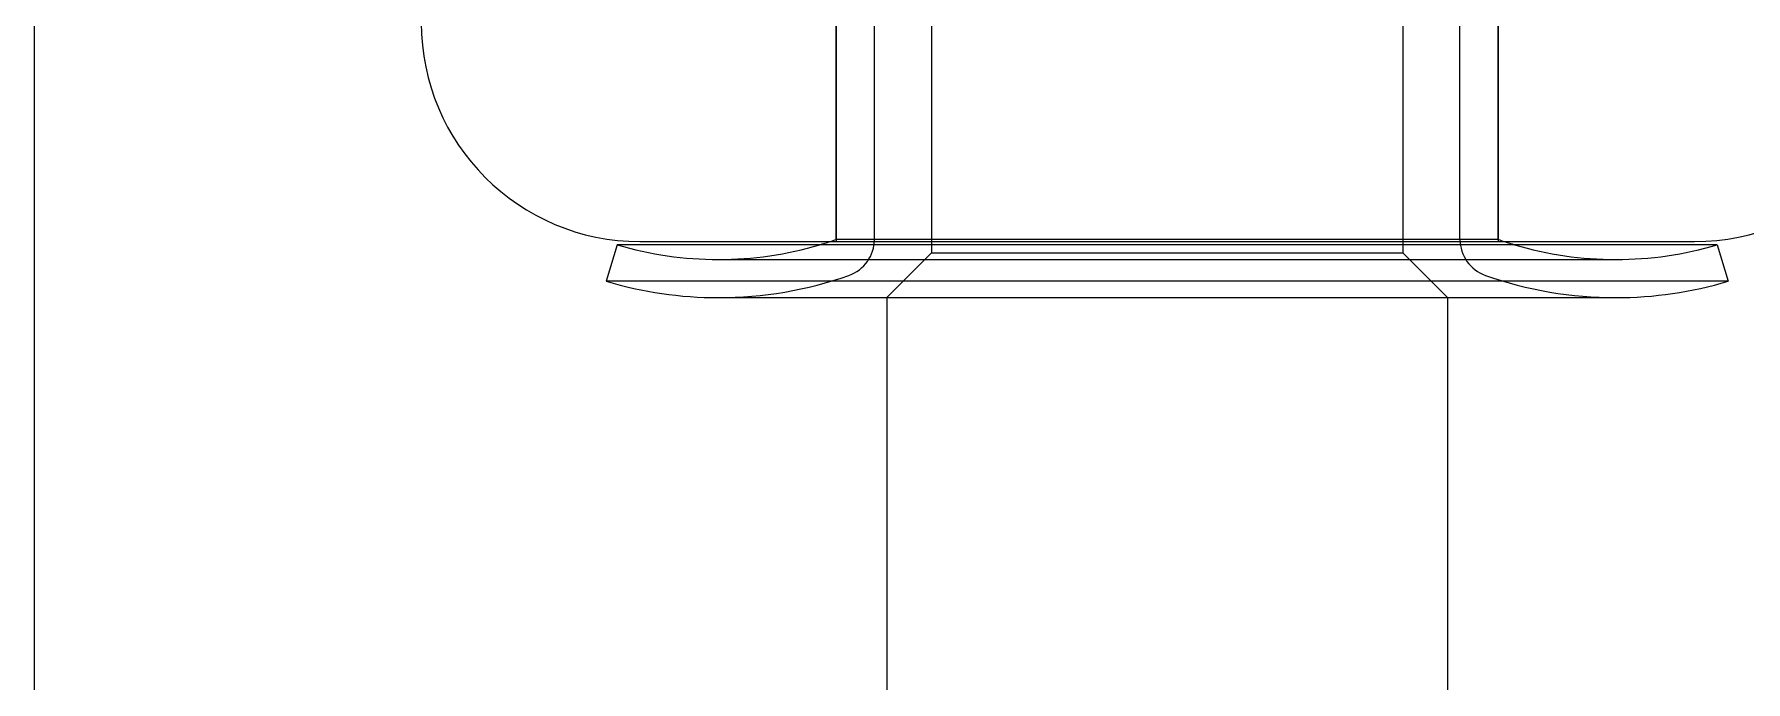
# Model space of a CAD drawing. Extents: x 3.27 to 9.48, y 3.29 to 7.63.
# Drawn here: x 6.84 to 7.1403, y 4.2748 to 4.3885 of the extents above; entities that cross this region are included whole.
import ezdxf

# ---------------------------------------------------------------- set-up
doc = ezdxf.new("R2010")
doc.units = 0
doc.layers.add('HIDDEN_EDGES_ANSI_', color=7, linetype='CONTINUOUS')
doc.layers.add('VISIBLE_EDGES_ANSI_', color=7, linetype='CONTINUOUS')

msp = doc.modelspace()

# ---------------------------------------------------------------- linework, layer by layer
at = {"layer": 'HIDDEN_EDGES_ANSI_'}
for p, q in [((6.980730211292835, 4.352477112078307), (6.980730211292835, 4.539100202348097)), ((6.980730211292835, 4.539100202348097), (6.980730211292835, 4.352092328332349)), ((6.987423124678662, 4.352477112078307), (6.987423124678661, 4.539100202348097)), ((6.997462494757401, 4.539100202348097), (6.997462494757401, 4.350123824395342)), ((7.080139660111733, 4.539100202348097), (7.080139660111733, 4.350123824395342)), ((7.090179030190472, 4.352477112078307), (7.090179030190472, 4.539100202348097)), ((7.096871943576299, 4.352477112078307), (7.096871943576299, 4.539100202348097)), ((7.096871943576299, 4.539100202348097), (7.096871943576299, 4.352092328332349)), ((7.096871943576299, 4.352477112078307), (6.980730211292835, 4.352477112078307)), ((6.997462494757401, 4.350123824395342), (6.98958847900937, 4.34224980864731)), ((6.997462494757401, 4.350123824395342), (7.080139660111733, 4.350123824395342)), ((7.080139660111733, 4.350123824395342), (7.088013675859764, 4.34224980864731)), ((6.960060919954252, 4.348942722033137), (7.117541234914882, 4.348942722033137))]:
    msp.add_line(p, q, dxfattribs=at)
for centre, radius, start, end in [((6.960060919954252, 4.411147446442586), 0.0622047244094488, 288.3106515464906, 289.4071284940784), ((6.980730211292835, 4.352477112078307), 0.0066929133858268, 289.4071284940759, 0), ((7.096871943576299, 4.352477112078307), 0.0066929133858268, 180, 250.5928715059241), ((7.117541234914882, 4.411147446442586), 0.0622047244094488, 250.5928715059203, 251.6893484535082), ((6.960060919954252, 4.411147446442586), 0.0622047244094488, 253.3984504009799, 270), ((6.960060919954252, 4.411147446442586), 0.0622047244094488, 270, 286.6015495990201), ((7.117541234914882, 4.411147446442586), 0.0622047244094488, 253.3984504009799, 270), ((7.117541234914882, 4.411147446442586), 0.0622047244094488, 270, 286.6015495990201), ((6.960060919954252, 4.411147446442586), 0.0688976377952756, 270.0000000000012, 289.4071284940791), ((7.117541234914882, 4.411147446442586), 0.0688976377952756, 250.5928715059209, 270)]:
    msp.add_arc(centre, radius, start, end, dxfattribs=at)
at = {"layer": 'VISIBLE_EDGES_ANSI_'}
for p, q in [((6.8399821797967, 4.692441148526192), (6.8399821797967, 4.257800989749672)), ((6.946281392395198, 4.352092328332349), (7.131320762473936, 4.352092328332349)), ((6.942288141551553, 4.351535735456371), (6.940375880584173, 4.345121817185702)), ((7.135314013317581, 4.351535735456371), (6.942288141551553, 4.351535735456371)), ((7.135314013317581, 4.351535735456371), (7.137226274284961, 4.345121817185702)), ((7.137226274284961, 4.345121817185702), (6.940375880584173, 4.345121817185702)), ((6.960060919954252, 4.34224980864731), (7.117541234914882, 4.34224980864731)), ((6.98958847900937, 4.34224980864731), (6.98958847900937, 4.056816737781169)), ((7.088013675859764, 4.34224980864731), (7.088013675859764, 4.056816737781169))]:
    msp.add_line(p, q, dxfattribs=at)
for centre, radius, start, end in [((6.946281392395198, 4.390478155104003), 0.0383858267716536, 180, 270), ((7.131320762473936, 4.390478155104003), 0.0383858267716536, 270, 0), ((6.960060919954252, 4.411147446442586), 0.0622047244094488, 286.6015495990201, 288.3106515464917), ((7.117541234914882, 4.411147446442586), 0.0622047244094488, 251.689348453508, 253.3984504009799), ((6.960060919954252, 4.411147446442586), 0.0688976377952756, 253.3984504009796, 270), ((7.117541234914882, 4.411147446442586), 0.0688976377952756, 270, 286.6015495990204)]:
    msp.add_arc(centre, radius, start, end, dxfattribs=at)

doc.saveas('drawing.dxf')
